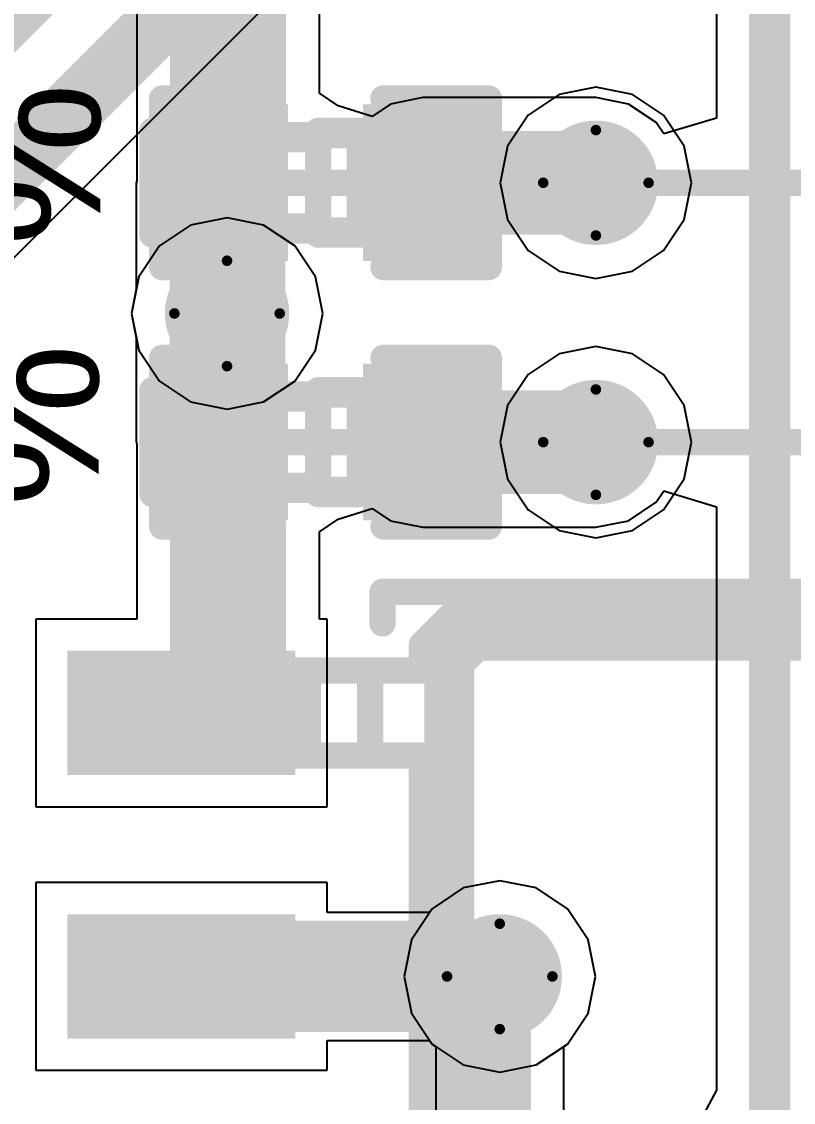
# Model space of a CAD drawing. Header units: millimetres. Extents: x -16 to 330, y -45 to 150.
# Drawn here: x 77.88 to 81.6, y 28.58 to 33.79 of the extents above; entities that cross this region are included whole.
import ezdxf

# ---------------------------------------------------------------- set-up
doc = ezdxf.new("R2010")
doc.units = ezdxf.units.MM
for name, color, linetype in [('BottomLayer', 5, 'Continuous'), ('BottomSolder', 6, 'Continuous'), ('DrillDrawing', 1, 'Continuous'), ('Mechanical13', 56, 'Continuous'), ('MidLayer1', 16, 'Continuous'), ('MidLayer2', 76, 'Continuous'), ('TopLayer', 1, 'Continuous'), ('TopOverlay', 2, 'Continuous'), ('TopPaste', 8, 'Continuous'), ('TopSolder', 216, 'Continuous'), ('ViaHoleLayer', 16, 'Continuous')]:
    doc.layers.add(name, color=color, linetype=linetype)
doc.styles.add('Arial', font='arial.ttf', dxfattribs={"height": 0.2})

# ---------------------------------------------------------------- blocks, each defined once
blk = doc.blocks.new('SOP_16_150____67')
at = {"layer": 'TopLayer'}
for points in [[(2.32500043, -2.8750006), (3.42500077, -2.8750006), (3.42500077, -3.474999399999999), (2.32500043, -3.474999399999999)], [(2.32500043, -4.145000599999999), (3.42500077, -4.145000599999999), (3.42500077, -4.7449994), (2.32500043, -4.7449994)]]:
    blk.add_hatch(color=1, dxfattribs=at).paths.add_polyline_path(points)
at = {"layer": 'TopPaste'}
for points in [[(2.32500043, -2.8750006), (3.42500077, -2.8750006), (3.42500077, -3.474999399999999), (2.32500043, -3.474999399999999)], [(2.32500043, -4.145000599999999), (3.42500077, -4.145000599999999), (3.42500077, -4.7449994), (2.32500043, -4.7449994)]]:
    blk.add_hatch(color=8, dxfattribs=at).paths.add_polyline_path(points)
at = {"layer": 'TopSolder'}
for points in [[(2.32500043, -2.8750006), (3.42500077, -2.8750006), (3.42500077, -3.474999399999999), (2.32500043, -3.474999399999999)], [(2.32500043, -4.145000599999999), (3.42500077, -4.145000599999999), (3.42500077, -4.7449994), (2.32500043, -4.7449994)]]:
    blk.add_hatch(color=216, dxfattribs=at).paths.add_polyline_path(points)
at = {"layer": 'TopOverlay', "const_width": 0.127}
for points in [[(1.905, -4.8768), (1.905, -5.0292)], [(1.905, -5.0292), (-1.905, -5.0292)]]:
    blk.add_lwpolyline(points, dxfattribs=at)
at = {"layer": 'TopOverlay', "const_width": 0.0635}
for points in [[(1.87325, -4.8768, 1), (1.93675, -4.8768, 1)], [(1.87325, -5.0292, 1), (1.93675, -5.0292, 1)], [(1.87325, -5.0292, 1), (1.93675, -5.0292, 1)]]:
    blk.add_lwpolyline(points, format="xyb", close=True, dxfattribs=at)
blk = doc.blocks.new('C___0402_165')
at = {"layer": 'TopLayer'}
for points in [[(-0.6985, -0.3175), (-0.6985, 0.3175), (-0.2412999999999999, 0.3175), (-0.2413, -0.3175)], [(0.2412999999999999, -0.3175), (0.2413, 0.3175), (0.6985, 0.3175), (0.6985, -0.3175)]]:
    blk.add_hatch(color=1, dxfattribs=at).paths.add_polyline_path(points)
at = {"layer": 'TopPaste'}
for points in [[(-0.6985, -0.3175), (-0.6985, 0.3175), (-0.2412999999999999, 0.3175), (-0.2413, -0.3175)], [(0.2412999999999999, -0.3175), (0.2413, 0.3175), (0.6985, 0.3175), (0.6985, -0.3175)]]:
    blk.add_hatch(color=8, dxfattribs=at).paths.add_polyline_path(points)
at = {"layer": 'TopSolder'}
for points in [[(-0.7584998799999999, -0.37749988), (-0.7584998799999999, 0.37749988), (-0.18130012, 0.37749988), (-0.18130012, -0.37749988)], [(0.18130012, -0.37749988), (0.18130012, 0.37749988), (0.7584998799999999, 0.37749988), (0.7584998799999999, -0.37749988)]]:
    blk.add_hatch(color=216, dxfattribs=at).paths.add_polyline_path(points)
at = {"layer": 'TopOverlay', "const_width": 0.127}
for points in [[(-0.7874, -0.4064), (-0.7874, 0.4064)], [(-0.7874, 0.4064), (-0.2794, 0.4064)], [(0.2794, 0.4064), (0.7874, 0.4064)], [(0.7874, -0.4064), (0.7874, 0.4064)], [(-0.7874, -0.4064), (-0.2794, -0.4064)], [(0.2794, -0.4064), (0.7874, -0.4064)]]:
    blk.add_lwpolyline(points, dxfattribs=at)
at = {"layer": 'TopOverlay', "const_width": 0.0635}
for points in [[(-0.8191499999999999, 0.4064, 1), (-0.7556499999999999, 0.4064, 1)], [(-0.8191499999999999, 0.4064, 1), (-0.7556499999999999, 0.4064, 1)], [(-0.31115, 0.4064, 1), (-0.24765, 0.4064, 1)], [(0.24765, 0.4064, 1), (0.31115, 0.4064, 1)], [(0.7556499999999999, 0.4064, 1), (0.8191499999999999, 0.4064, 1)], [(0.7556499999999999, 0.4064, 1), (0.8191499999999999, 0.4064, 1)], [(-0.8191499999999999, -0.4064, 1), (-0.7556499999999999, -0.4064, 1)], [(-0.8191499999999999, -0.4064, 1), (-0.7556499999999999, -0.4064, 1)], [(-0.31115, -0.4064, 1), (-0.24765, -0.4064, 1)], [(0.24765, -0.4064, 1), (0.31115, -0.4064, 1)], [(0.7556499999999999, -0.4064, 1), (0.8191499999999999, -0.4064, 1)], [(0.7556499999999999, -0.4064, 1), (0.8191499999999999, -0.4064, 1)]]:
    blk.add_lwpolyline(points, format="xyb", close=True, dxfattribs=at)
blk = doc.blocks.new('C___0402_168')
at = {"layer": 'TopLayer'}
for points in [[(-0.6985, -0.3175), (-0.6985, 0.3175), (-0.2412999999999999, 0.3175), (-0.2413, -0.3175)], [(0.2412999999999999, -0.3175), (0.2413, 0.3175), (0.6985, 0.3175), (0.6985, -0.3175)]]:
    blk.add_hatch(color=1, dxfattribs=at).paths.add_polyline_path(points)
at = {"layer": 'TopPaste'}
for points in [[(-0.6985, -0.3175), (-0.6985, 0.3175), (-0.2412999999999999, 0.3175), (-0.2413, -0.3175)], [(0.2412999999999999, -0.3175), (0.2413, 0.3175), (0.6985, 0.3175), (0.6985, -0.3175)]]:
    blk.add_hatch(color=8, dxfattribs=at).paths.add_polyline_path(points)
at = {"layer": 'TopSolder'}
for points in [[(-0.7584998799999999, -0.37749988), (-0.7584998799999999, 0.37749988), (-0.18130012, 0.37749988), (-0.18130012, -0.37749988)], [(0.18130012, -0.37749988), (0.18130012, 0.37749988), (0.7584998799999999, 0.37749988), (0.7584998799999999, -0.37749988)]]:
    blk.add_hatch(color=216, dxfattribs=at).paths.add_polyline_path(points)
at = {"layer": 'TopOverlay', "const_width": 0.127}
for points in [[(-0.7874, 0.4064), (-0.2794, 0.4064)], [(-0.7874, -0.4064), (-0.7874, 0.4064)], [(0.2794, 0.4064), (0.7874, 0.4064)], [(0.7874, -0.4064), (0.7874, 0.4064)], [(-0.7874, -0.4064), (-0.2794, -0.4064)], [(0.2794, -0.4064), (0.7874, -0.4064)]]:
    blk.add_lwpolyline(points, dxfattribs=at)
at = {"layer": 'TopOverlay', "const_width": 0.0635}
for points in [[(-0.8191499999999999, 0.4064, 1), (-0.7556499999999999, 0.4064, 1)], [(-0.8191499999999999, 0.4064, 1), (-0.7556499999999999, 0.4064, 1)], [(-0.31115, 0.4064, 1), (-0.24765, 0.4064, 1)], [(0.24765, 0.4064, 1), (0.31115, 0.4064, 1)], [(0.7556499999999999, 0.4064, 1), (0.8191499999999999, 0.4064, 1)], [(0.7556499999999999, 0.4064, 1), (0.8191499999999999, 0.4064, 1)], [(-0.8191499999999999, -0.4064, 1), (-0.7556499999999999, -0.4064, 1)], [(-0.8191499999999999, -0.4064, 1), (-0.7556499999999999, -0.4064, 1)], [(-0.31115, -0.4064, 1), (-0.24765, -0.4064, 1)], [(0.24765, -0.4064, 1), (0.31115, -0.4064, 1)], [(0.7556499999999999, -0.4064, 1), (0.8191499999999999, -0.4064, 1)], [(0.7556499999999999, -0.4064, 1), (0.8191499999999999, -0.4064, 1)]]:
    blk.add_lwpolyline(points, format="xyb", close=True, dxfattribs=at)

msp = doc.modelspace()

# ---------------------------------------------------------------- hatches: boundary and pattern name
at = {"layer": 'BottomLayer'}
h = msp.add_hatch(color=5, dxfattribs=at)
edge = h.paths.add_edge_path()
edge.add_arc((80.6449873, 33.0088113), 0.2999994, 0, 360)
h = msp.add_hatch(color=5, dxfattribs=at)
edge = h.paths.add_edge_path()
edge.add_arc((78.86638278, 32.3790437), 0.2999994, 0, 360)
h = msp.add_hatch(color=5, dxfattribs=at)
edge = h.paths.add_edge_path()
edge.add_arc((80.6449873, 31.75881126), 0.2999994, 0, 360)
h = msp.add_hatch(color=5, dxfattribs=at)
edge = h.paths.add_edge_path()
edge.add_arc((80.18121378, 29.18381006), 0.2999994, 0, 360)
at = {"layer": 'BottomSolder'}
h = msp.add_hatch(color=6, dxfattribs=at)
edge = h.paths.add_edge_path()
edge.add_arc((80.6449873, 33.0088113), 0.1499997, 0, 360)
h = msp.add_hatch(color=6, dxfattribs=at)
edge = h.paths.add_edge_path()
edge.add_arc((78.86638278, 32.3790437), 0.1499997, 0, 360)
h = msp.add_hatch(color=6, dxfattribs=at)
edge = h.paths.add_edge_path()
edge.add_arc((80.6449873, 31.75881126), 0.1499997, 0, 360)
h = msp.add_hatch(color=6, dxfattribs=at)
edge = h.paths.add_edge_path()
edge.add_arc((80.18121378, 29.18381006), 0.1499997, 0, 360)
at = {"layer": 'MidLayer1'}
h = msp.add_hatch(color=16, dxfattribs=at)
edge = h.paths.add_edge_path()
edge.add_arc((80.6449873, 33.0088113), 0.2999994, 0, 360)
h = msp.add_hatch(color=16, dxfattribs=at)
edge = h.paths.add_edge_path()
edge.add_arc((78.86638278, 32.3790437), 0.2999994, 0, 360)
h = msp.add_hatch(color=16, dxfattribs=at)
edge = h.paths.add_edge_path()
edge.add_arc((80.6449873, 31.75881126), 0.2999994, 0, 360)
h = msp.add_hatch(color=16, dxfattribs=at)
edge = h.paths.add_edge_path()
edge.add_arc((80.18121378, 29.18381006), 0.2999994, 0, 360)
at = {"layer": 'MidLayer2'}
h = msp.add_hatch(color=76, dxfattribs=at)
edge = h.paths.add_edge_path()
edge.add_arc((80.6449873, 33.0088113), 0.2999994, 0, 360)
h = msp.add_hatch(color=76, dxfattribs=at)
edge = h.paths.add_edge_path()
edge.add_arc((78.86638278, 32.3790437), 0.2999994, 0, 360)
h = msp.add_hatch(color=76, dxfattribs=at)
edge = h.paths.add_edge_path()
edge.add_arc((80.6449873, 31.75881126), 0.2999994, 0, 360)
h = msp.add_hatch(color=76, dxfattribs=at)
edge = h.paths.add_edge_path()
edge.add_arc((80.18121378, 29.18381006), 0.2999994, 0, 360)
at = {"layer": 'TopLayer'}
h = msp.add_hatch(color=1, dxfattribs=at)
edge = h.paths.add_edge_path()
edge.add_arc((80.6449873, 33.0088113), 0.2999994, 0, 360)
h = msp.add_hatch(color=1, dxfattribs=at)
edge = h.paths.add_edge_path()
edge.add_arc((78.86638278, 32.3790437), 0.2999994, 0, 360)
h = msp.add_hatch(color=1, dxfattribs=at)
edge = h.paths.add_edge_path()
edge.add_arc((80.6449873, 31.75881126), 0.2999994, 0, 360)
h = msp.add_hatch(color=1, dxfattribs=at)
edge = h.paths.add_edge_path()
edge.add_arc((80.18121378, 29.18381006), 0.2999994, 0, 360)
at = {"layer": 'TopSolder'}
h = msp.add_hatch(color=216, dxfattribs=at)
edge = h.paths.add_edge_path()
edge.add_arc((80.6449873, 33.0088113), 0.1499997, 0, 360)
h = msp.add_hatch(color=216, dxfattribs=at)
edge = h.paths.add_edge_path()
edge.add_arc((78.86638278, 32.3790437), 0.1499997, 0, 360)
h = msp.add_hatch(color=216, dxfattribs=at)
edge = h.paths.add_edge_path()
edge.add_arc((80.6449873, 31.75881126), 0.1499997, 0, 360)
h = msp.add_hatch(color=216, dxfattribs=at)
edge = h.paths.add_edge_path()
edge.add_arc((80.18121378, 29.18381006), 0.1499997, 0, 360)
at = {"layer": 'ViaHoleLayer'}
h = msp.add_hatch(color=16, dxfattribs=at)
edge = h.paths.add_edge_path()
edge.add_arc((80.6449873, 33.0088113), 0.1499997, 0, 360)
h = msp.add_hatch(color=16, dxfattribs=at)
edge = h.paths.add_edge_path()
edge.add_arc((78.86638278, 32.3790437), 0.1499997, 0, 360)
h = msp.add_hatch(color=16, dxfattribs=at)
edge = h.paths.add_edge_path()
edge.add_arc((80.6449873, 31.75881126), 0.1499997, 0, 360)
h = msp.add_hatch(color=16, dxfattribs=at)
edge = h.paths.add_edge_path()
edge.add_arc((80.18121378, 29.18381006), 0.1499997, 0, 360)

# ---------------------------------------------------------------- linework, layer by layer
at = {"layer": 'BottomLayer'}
for p, q in [((77.18770948, 31.99689562), (80.6012993, 35.41048797999999)), ((78.86638278, 32.84030515999999), (78.68986548, 32.80519474)), ((79.04290008, 32.80519474), (78.86638278, 32.84030515999999)), ((78.68986548, 32.80519474), (78.54022137999999, 32.7052051)), ((79.19254418, 32.7052051), (79.04290008, 32.80519474)), ((78.54022137999999, 32.7052051), (78.44023174, 32.555561)), ((79.29253381999999, 32.555561), (79.19254418, 32.7052051)), ((78.44023174, 32.555561), (78.40512131999999, 32.3790437)), ((79.32764424, 32.3790437), (79.29253381999999, 32.555561)), ((78.40512131999999, 32.3790437), (78.44023174, 32.2025264)), ((79.29253381999999, 32.2025264), (79.32764424, 32.3790437)), ((78.44023174, 32.2025264), (78.54022137999999, 32.05288229999999)), ((79.19254418, 32.05288229999999), (79.29253381999999, 32.2025264)), ((78.54022137999999, 32.05288229999999), (78.68986548, 31.95289266)), ((79.04290008, 31.95289266), (79.19254418, 32.05288229999999)), ((78.68986548, 31.95289266), (78.86638278, 31.91778224)), ((78.86638278, 31.91778224), (79.04290008, 31.95289266)), ((80.18121378, 29.64507152), (80.00469647999999, 29.6099611)), ((80.35773108, 29.6099611), (80.18121378, 29.64507152)), ((80.00469647999999, 29.6099611), (79.85505237999999, 29.50997146)), ((80.50737518, 29.50997146), (80.35773108, 29.6099611)), ((79.85505237999999, 29.50997146), (79.75506274, 29.36032736)), ((80.60736482, 29.36032736), (80.50737518, 29.50997146)), ((79.75506274, 29.36032736), (79.71995232, 29.18381006)), ((80.64247524, 29.18381006), (80.60736482, 29.36032736)), ((79.71995232, 29.18381006), (79.75506274, 29.00729276)), ((80.60736482, 29.00729276), (80.64247524, 29.18381006)), ((79.75506274, 29.00729276), (79.85505237999999, 28.85764866)), ((80.50737518, 28.85764866), (80.60736482, 29.00729276)), ((79.85505237999999, 28.85764866), (79.8728908, 28.84572844)), ((80.48953676, 28.84572844), (80.50737518, 28.85764866)), ((79.8728908, 28.84572844), (79.8728908, 27.83217446)), ((80.48953676, 28.29789362), (80.48953676, 28.84572844))]:
    msp.add_line(p, q, dxfattribs=at)
for points, const_width in [([(76.3015873, 32.23747933999999), (81.1549177, 37.09080974)], 0.1999996), ([(76.8793865, 32.12460936), (80.4735881, 35.71881096)], 0.2999994), ([(80.18121378, 27.83216175999999), (80.18121378, 29.18381006)], 0.2999994)]:
    msp.add_lwpolyline(points, dxfattribs=dict(at, const_width=const_width))
at = {"layer": 'BottomLayer', "const_width": 0.1499997}
msp.add_lwpolyline([(80.1062152, 29.18381006, 1), (80.25621235999999, 29.18381006, 1)], format="xyb", close=True, dxfattribs=at)
at = {"layer": 'DrillDrawing', "const_width": 0.0508}
for points in [[(80.39098729999999, 33.0088113), (80.6449873, 33.2628113)], [(80.6449873, 33.2628113), (80.8989873, 33.0088113)], [(80.39098729999999, 33.0088113), (80.6449873, 32.7548113)], [(80.6449873, 32.7548113), (80.8989873, 33.0088113)], [(78.61238277999999, 32.3790437), (78.86638278, 32.6330437)], [(78.86638278, 32.6330437), (79.12038278, 32.3790437)], [(78.61238277999999, 32.3790437), (78.86638278, 32.1250437)], [(78.86638278, 32.1250437), (79.12038278, 32.3790437)], [(80.39098729999999, 31.75881126), (80.6449873, 32.01281126)], [(80.6449873, 32.01281126), (80.8989873, 31.75881126)], [(80.39098729999999, 31.75881126), (80.6449873, 31.50481126)], [(80.6449873, 31.50481126), (80.8989873, 31.75881126)], [(79.92721378, 29.18381006), (80.18121378, 29.43781006)], [(80.18121378, 29.43781006), (80.43521378, 29.18381006)], [(79.92721378, 29.18381006), (80.18121378, 28.92981006)], [(80.18121378, 28.92981006), (80.43521378, 29.18381006)]]:
    msp.add_lwpolyline(points, dxfattribs=at)
at = {"layer": 'DrillDrawing', "const_width": 0.0254}
for points in [[(80.6322873, 33.2628113, 1), (80.65768729999999, 33.2628113, 1)], [(80.6322873, 33.2628113, 1), (80.65768729999999, 33.2628113, 1)], [(80.3782873, 33.0088113, 1), (80.4036873, 33.0088113, 1)], [(80.3782873, 33.0088113, 1), (80.4036873, 33.0088113, 1)], [(80.88628729999999, 33.0088113, 1), (80.9116873, 33.0088113, 1)], [(80.88628729999999, 33.0088113, 1), (80.9116873, 33.0088113, 1)], [(80.6322873, 32.7548113, 1), (80.65768729999999, 32.7548113, 1)], [(80.6322873, 32.7548113, 1), (80.65768729999999, 32.7548113, 1)], [(78.85368278, 32.6330437, 1), (78.87908277999999, 32.6330437, 1)], [(78.85368278, 32.6330437, 1), (78.87908277999999, 32.6330437, 1)], [(78.59968278, 32.3790437, 1), (78.62508278, 32.3790437, 1)], [(78.59968278, 32.3790437, 1), (78.62508278, 32.3790437, 1)], [(79.10768277999999, 32.3790437, 1), (79.13308278, 32.3790437, 1)], [(79.10768277999999, 32.3790437, 1), (79.13308278, 32.3790437, 1)], [(78.85368278, 32.1250437, 1), (78.87908277999999, 32.1250437, 1)], [(78.85368278, 32.1250437, 1), (78.87908277999999, 32.1250437, 1)], [(80.6322873, 32.01281126, 1), (80.65768729999999, 32.01281126, 1)], [(80.6322873, 32.01281126, 1), (80.65768729999999, 32.01281126, 1)], [(80.3782873, 31.75881126, 1), (80.4036873, 31.75881126, 1)], [(80.3782873, 31.75881126, 1), (80.4036873, 31.75881126, 1)], [(80.88628729999999, 31.75881126, 1), (80.9116873, 31.75881126, 1)], [(80.88628729999999, 31.75881126, 1), (80.9116873, 31.75881126, 1)], [(80.6322873, 31.50481126, 1), (80.65768729999999, 31.50481126, 1)], [(80.6322873, 31.50481126, 1), (80.65768729999999, 31.50481126, 1)], [(80.16851378, 29.43781006, 1), (80.19391378, 29.43781006, 1)], [(80.16851378, 29.43781006, 1), (80.19391378, 29.43781006, 1)], [(79.91451378, 29.18381006, 1), (79.93991377999998, 29.18381006, 1)], [(79.91451378, 29.18381006, 1), (79.93991377999998, 29.18381006, 1)], [(80.42251377999999, 29.18381006, 1), (80.44791378, 29.18381006, 1)], [(80.42251377999999, 29.18381006, 1), (80.44791378, 29.18381006, 1)], [(80.16851378, 28.92981006, 1), (80.19391378, 28.92981006, 1)], [(80.16851378, 28.92981006, 1), (80.19391378, 28.92981006, 1)]]:
    msp.add_lwpolyline(points, format="xyb", close=True, dxfattribs=at)
at = {"layer": 'Mechanical13', "const_width": 0.127}
for points in [[(79.00623772, 33.00880875999999), (79.00623772, 40.95354014)], [(79.00623772, 33.00880875999999), (79.00623772, 40.95354014)], [(79.00623772, 31.75880872), (79.00623772, 39.7035401)], [(79.00623772, 31.75880872), (79.00623772, 39.7035401)], [(78.50623617999999, 33.25880826), (78.70623832, 33.25880826)], [(78.50623617999999, 33.2388083), (78.50623617999999, 33.25880826)], [(78.50623617999999, 33.2388083), (79.50623671999999, 33.2388083)], [(78.50623617999999, 32.77880922), (78.50623617999999, 33.2388083)], [(78.70623832, 33.2388083), (78.70623832, 33.25880826)], [(78.70623832, 32.77880922), (78.70623832, 33.2388083)], [(79.30623711999999, 33.25880826), (79.50623671999999, 33.25880826)], [(79.30623711999999, 33.2388083), (79.30623711999999, 33.25880826)], [(79.30623711999999, 32.77880922), (79.30623711999999, 33.2388083)], [(79.50623671999999, 33.2388083), (79.50623671999999, 33.25880826)], [(79.50623671999999, 32.77880922), (79.50623671999999, 33.2388083)], [(78.70623832, 33.21880834), (79.30623711999999, 33.21880834)], [(79.00623772, 33.00880875999999), (82.97860213999999, 33.00880875999999)], [(79.00623772, 33.00880875999999), (82.97860213999999, 33.00880875999999)], [(78.50623617999999, 32.77880922), (79.50623671999999, 32.77880922)], [(78.50623617999999, 32.75880926), (78.50623617999999, 32.77880922)], [(78.50623617999999, 32.75880926), (78.70623832, 32.75880926)], [(78.70623832, 32.79880918), (79.30623711999999, 32.79880918)], [(78.70623832, 32.75880926), (78.70623832, 32.77880922)], [(79.30623711999999, 32.75880926), (79.30623711999999, 32.77880922)], [(79.30623711999999, 32.75880926), (79.50623671999999, 32.75880926)], [(79.50623671999999, 32.75880926), (79.50623671999999, 32.77880922)], [(78.50623617999999, 32.00880822), (78.70623832, 32.00880822)], [(78.50623617999999, 31.98880826), (78.50623617999999, 32.00880822)], [(78.50623617999999, 31.98880826), (79.50623671999999, 31.98880826)], [(78.50623617999999, 31.52880918), (78.50623617999999, 31.98880826)], [(78.70623832, 31.98880826), (78.70623832, 32.00880822)], [(78.70623832, 31.52880918), (78.70623832, 31.98880826)], [(79.30623711999999, 32.00880822), (79.50623671999999, 32.00880822)], [(79.30623711999999, 31.98880826), (79.30623711999999, 32.00880822)], [(79.30623711999999, 31.52880918), (79.30623711999999, 31.98880826)], [(79.50623671999999, 31.98880826), (79.50623671999999, 32.00880822)], [(79.50623671999999, 31.52880918), (79.50623671999999, 31.98880826)], [(78.70623832, 31.9688083), (79.30623711999999, 31.9688083)], [(79.00623772, 31.75880872), (82.97860213999999, 31.75880872)], [(79.00623772, 31.75880872), (82.97860213999999, 31.75880872)], [(78.50623617999999, 31.52880918), (79.50623671999999, 31.52880918)], [(78.50623617999999, 31.50880922), (78.50623617999999, 31.52880918)], [(78.50623617999999, 31.50880922), (78.70623832, 31.50880922)], [(78.70623832, 31.54880914), (79.30623711999999, 31.54880914)], [(78.70623832, 31.50880922), (78.70623832, 31.52880918)], [(79.30623711999999, 31.50880922), (79.30623711999999, 31.52880918)], [(79.30623711999999, 31.50880922), (79.50623671999999, 31.50880922)], [(79.50623671999999, 31.50880922), (79.50623671999999, 31.52880918)], [(79.80623612, 30.7838094), (79.98123704, 30.95881032)], [(79.98123704, 30.95881032), (83.53123756, 30.95881032)], [(79.98123704, 30.95881032), (80.07615176, 30.76898088)], [(79.88123723999999, 30.74630884), (80.0187376, 30.88380919999999)], [(80.0187376, 30.88380919999999), (83.493737, 30.88380919999999)], [(79.80623612, 30.7838094), (79.99606555999999, 30.68889468)], [(79.80623612, 30.65880838), (79.80623612, 30.7838094)], [(79.88123723999999, 21.3588092), (79.88123723999999, 30.74630884)], [(79.99606555999999, 30.68889468), (80.07615176, 30.76898088)], [(80.07615176, 30.76898088), (83.43632283999999, 30.76898088)], [(79.99606555999999, 21.3287229), (79.99606555999999, 30.68889468)], [(78.75623822, 30.65880838), (79.15623742, 30.65880838)], [(78.75623822, 30.2488092), (78.75623822, 30.65880838)], [(79.15623742, 30.65880838), (79.25623722, 30.65880838)], [(79.15623742, 30.2488092), (79.15623742, 30.65880838)], [(79.25623722, 30.65880838), (79.55623661999999, 30.65880838)], [(79.25623722, 30.2488092), (79.25623722, 30.65880838)], [(79.55623661999999, 30.65880838), (79.88123723999999, 30.65880838)], [(79.55623661999999, 30.2488092), (79.55623661999999, 30.65880838)], [(78.75623822, 30.2488092), (79.15623742, 30.2488092)], [(79.15623742, 30.2488092), (79.25623722, 30.2488092)], [(79.25623722, 30.2488092), (79.55623661999999, 30.2488092)], [(79.55623661999999, 30.2488092), (79.88123723999999, 30.2488092)], [(79.80623612, 29.38880838), (79.80623612, 30.2488092)], [(78.75623822, 29.38880838), (79.15623742, 29.38880838)], [(78.75623822, 28.9788092), (78.75623822, 29.38880838)], [(79.15623742, 29.38880838), (79.25623722, 29.38880838)], [(79.15623742, 28.9788092), (79.15623742, 29.38880838)], [(79.25623722, 29.38880838), (79.55623661999999, 29.38880838)], [(79.25623722, 28.9788092), (79.25623722, 29.38880838)], [(79.55623661999999, 29.38880838), (79.88123723999999, 29.38880838)], [(79.55623661999999, 28.9788092), (79.55623661999999, 29.38880838)], [(78.75623822, 28.9788092), (79.15623742, 28.9788092)], [(79.15623742, 28.9788092), (79.25623722, 28.9788092)], [(79.25623722, 28.9788092), (79.55623661999999, 28.9788092)], [(79.55623661999999, 28.9788092), (79.88123723999999, 28.9788092)], [(79.80623612, 28.11880838), (79.80623612, 28.9788092)]]:
    msp.add_lwpolyline(points, dxfattribs=at)
at = {"layer": 'Mechanical13'}
for points, const_width in [([(78.47448618, 33.25880826, 1), (78.53798617999999, 33.25880826, 1)], 0.0635), ([(78.47448618, 33.25880826, 1), (78.53798617999999, 33.25880826, 1)], 0.0635), ([(78.47448618, 33.2388083, 1), (78.53798617999999, 33.2388083, 1)], 0.0635), ([(78.47448618, 33.2388083, 1), (78.53798617999999, 33.2388083, 1)], 0.0635), ([(78.47448618, 33.2388083, 1), (78.53798617999999, 33.2388083, 1)], 0.0635), ([(78.67448832, 33.25880826, 1), (78.73798832, 33.25880826, 1)], 0.0635), ([(78.67448832, 33.25880826, 1), (78.73798832, 33.25880826, 1)], 0.0635), ([(78.67448832, 33.2388083, 1), (78.73798832, 33.2388083, 1)], 0.0635), ([(78.67448832, 33.2388083, 1), (78.73798832, 33.2388083, 1)], 0.0635), ([(79.27448712, 33.25880826, 1), (79.33798712, 33.25880826, 1)], 0.0635), ([(79.27448712, 33.25880826, 1), (79.33798712, 33.25880826, 1)], 0.0635), ([(79.27448712, 33.2388083, 1), (79.33798712, 33.2388083, 1)], 0.0635), ([(79.27448712, 33.2388083, 1), (79.33798712, 33.2388083, 1)], 0.0635), ([(79.47448671999999, 33.25880826, 1), (79.53798671999999, 33.25880826, 1)], 0.0635), ([(79.47448671999999, 33.25880826, 1), (79.53798671999999, 33.25880826, 1)], 0.0635), ([(79.47448671999999, 33.2388083, 1), (79.53798671999999, 33.2388083, 1)], 0.0635), ([(79.47448671999999, 33.2388083, 1), (79.53798671999999, 33.2388083, 1)], 0.0635), ([(79.47448671999999, 33.2388083, 1), (79.53798671999999, 33.2388083, 1)], 0.0635), ([(78.67448832, 33.21880834, 1), (78.73798832, 33.21880834, 1)], 0.0635), ([(79.27448712, 33.21880834, 1), (79.33798712, 33.21880834, 1)], 0.0635), ([(79.00941271999999, 33.00880875999999, 1), (79.00306271999999, 33.00880875999999, 1)], 0.127), ([(79.00941271999999, 33.00880875999999, 1), (79.00306271999999, 33.00880875999999, 1)], 0.127), ([(78.97131272, 33.00880875999999, 1), (79.03481272, 33.00880875999999, 1)], 0.0635), ([(78.97131272, 33.00880875999999, 1), (79.03481272, 33.00880875999999, 1)], 0.0635), ([(78.97448772, 33.00880875999999, 1), (79.03798771999999, 33.00880875999999, 1)], 0.0635), ([(78.97448772, 33.00880875999999, 1), (79.03798771999999, 33.00880875999999, 1)], 0.0635), ([(78.97448772, 33.00880875999999, 1), (79.03798771999999, 33.00880875999999, 1)], 0.0635), ([(78.97448772, 33.00880875999999, 1), (79.03798771999999, 33.00880875999999, 1)], 0.0635), ([(78.97766272, 33.00880875999999, 1), (79.04116271999999, 33.00880875999999, 1)], 0.0635), ([(78.97766272, 33.00880875999999, 1), (79.04116271999999, 33.00880875999999, 1)], 0.0635), ([(78.47448618, 32.77880922, 1), (78.53798617999999, 32.77880922, 1)], 0.0635), ([(78.47448618, 32.77880922, 1), (78.53798617999999, 32.77880922, 1)], 0.0635), ([(78.47448618, 32.77880922, 1), (78.53798617999999, 32.77880922, 1)], 0.0635), ([(78.47448618, 32.75880926, 1), (78.53798617999999, 32.75880926, 1)], 0.0635), ([(78.47448618, 32.75880926, 1), (78.53798617999999, 32.75880926, 1)], 0.0635), ([(78.67448832, 32.79880918, 1), (78.73798832, 32.79880918, 1)], 0.0635), ([(78.67448832, 32.77880922, 1), (78.73798832, 32.77880922, 1)], 0.0635), ([(78.67448832, 32.77880922, 1), (78.73798832, 32.77880922, 1)], 0.0635), ([(78.67448832, 32.75880926, 1), (78.73798832, 32.75880926, 1)], 0.0635), ([(78.67448832, 32.75880926, 1), (78.73798832, 32.75880926, 1)], 0.0635), ([(79.27448712, 32.79880918, 1), (79.33798712, 32.79880918, 1)], 0.0635), ([(79.27448712, 32.77880922, 1), (79.33798712, 32.77880922, 1)], 0.0635), ([(79.27448712, 32.77880922, 1), (79.33798712, 32.77880922, 1)], 0.0635), ([(79.27448712, 32.75880926, 1), (79.33798712, 32.75880926, 1)], 0.0635), ([(79.27448712, 32.75880926, 1), (79.33798712, 32.75880926, 1)], 0.0635), ([(79.47448671999999, 32.77880922, 1), (79.53798671999999, 32.77880922, 1)], 0.0635), ([(79.47448671999999, 32.77880922, 1), (79.53798671999999, 32.77880922, 1)], 0.0635), ([(79.47448671999999, 32.77880922, 1), (79.53798671999999, 32.77880922, 1)], 0.0635), ([(79.47448671999999, 32.75880926, 1), (79.53798671999999, 32.75880926, 1)], 0.0635), ([(79.47448671999999, 32.75880926, 1), (79.53798671999999, 32.75880926, 1)], 0.0635), ([(78.47448618, 32.00880822, 1), (78.53798617999999, 32.00880822, 1)], 0.0635), ([(78.47448618, 32.00880822, 1), (78.53798617999999, 32.00880822, 1)], 0.0635), ([(78.47448618, 31.98880826, 1), (78.53798617999999, 31.98880826, 1)], 0.0635), ([(78.47448618, 31.98880826, 1), (78.53798617999999, 31.98880826, 1)], 0.0635), ([(78.47448618, 31.98880826, 1), (78.53798617999999, 31.98880826, 1)], 0.0635), ([(78.67448832, 32.00880822, 1), (78.73798832, 32.00880822, 1)], 0.0635), ([(78.67448832, 32.00880822, 1), (78.73798832, 32.00880822, 1)], 0.0635), ([(78.67448832, 31.98880826, 1), (78.73798832, 31.98880826, 1)], 0.0635), ([(78.67448832, 31.98880826, 1), (78.73798832, 31.98880826, 1)], 0.0635), ([(79.27448712, 32.00880822, 1), (79.33798712, 32.00880822, 1)], 0.0635), ([(79.27448712, 32.00880822, 1), (79.33798712, 32.00880822, 1)], 0.0635), ([(79.27448712, 31.98880826, 1), (79.33798712, 31.98880826, 1)], 0.0635), ([(79.27448712, 31.98880826, 1), (79.33798712, 31.98880826, 1)], 0.0635), ([(79.47448671999999, 32.00880822, 1), (79.53798671999999, 32.00880822, 1)], 0.0635), ([(79.47448671999999, 32.00880822, 1), (79.53798671999999, 32.00880822, 1)], 0.0635), ([(79.47448671999999, 31.98880826, 1), (79.53798671999999, 31.98880826, 1)], 0.0635), ([(79.47448671999999, 31.98880826, 1), (79.53798671999999, 31.98880826, 1)], 0.0635), ([(79.47448671999999, 31.98880826, 1), (79.53798671999999, 31.98880826, 1)], 0.0635), ([(78.67448832, 31.9688083, 1), (78.73798832, 31.9688083, 1)], 0.0635), ([(79.27448712, 31.9688083, 1), (79.33798712, 31.9688083, 1)], 0.0635), ([(79.00941271999999, 31.75880872, 1), (79.00306271999999, 31.75880872, 1)], 0.127), ([(79.00941271999999, 31.75880872, 1), (79.00306271999999, 31.75880872, 1)], 0.127), ([(78.97131272, 31.75880872, 1), (79.03481272, 31.75880872, 1)], 0.0635), ([(78.97131272, 31.75880872, 1), (79.03481272, 31.75880872, 1)], 0.0635), ([(78.97448772, 31.75880872, 1), (79.03798771999999, 31.75880872, 1)], 0.0635), ([(78.97448772, 31.75880872, 1), (79.03798771999999, 31.75880872, 1)], 0.0635), ([(78.97448772, 31.75880872, 1), (79.03798771999999, 31.75880872, 1)], 0.0635), ([(78.97448772, 31.75880872, 1), (79.03798771999999, 31.75880872, 1)], 0.0635), ([(78.97766272, 31.75880872, 1), (79.04116271999999, 31.75880872, 1)], 0.0635), ([(78.97766272, 31.75880872, 1), (79.04116271999999, 31.75880872, 1)], 0.0635), ([(78.47448618, 31.52880918, 1), (78.53798617999999, 31.52880918, 1)], 0.0635), ([(78.47448618, 31.52880918, 1), (78.53798617999999, 31.52880918, 1)], 0.0635), ([(78.47448618, 31.52880918, 1), (78.53798617999999, 31.52880918, 1)], 0.0635), ([(78.47448618, 31.50880922, 1), (78.53798617999999, 31.50880922, 1)], 0.0635), ([(78.47448618, 31.50880922, 1), (78.53798617999999, 31.50880922, 1)], 0.0635), ([(78.67448832, 31.54880914, 1), (78.73798832, 31.54880914, 1)], 0.0635), ([(78.67448832, 31.52880918, 1), (78.73798832, 31.52880918, 1)], 0.0635), ([(78.67448832, 31.52880918, 1), (78.73798832, 31.52880918, 1)], 0.0635), ([(78.67448832, 31.50880922, 1), (78.73798832, 31.50880922, 1)], 0.0635), ([(78.67448832, 31.50880922, 1), (78.73798832, 31.50880922, 1)], 0.0635), ([(79.27448712, 31.54880914, 1), (79.33798712, 31.54880914, 1)], 0.0635), ([(79.27448712, 31.52880918, 1), (79.33798712, 31.52880918, 1)], 0.0635), ([(79.27448712, 31.52880918, 1), (79.33798712, 31.52880918, 1)], 0.0635), ([(79.27448712, 31.50880922, 1), (79.33798712, 31.50880922, 1)], 0.0635), ([(79.27448712, 31.50880922, 1), (79.33798712, 31.50880922, 1)], 0.0635), ([(79.47448671999999, 31.52880918, 1), (79.53798671999999, 31.52880918, 1)], 0.0635), ([(79.47448671999999, 31.52880918, 1), (79.53798671999999, 31.52880918, 1)], 0.0635), ([(79.47448671999999, 31.52880918, 1), (79.53798671999999, 31.52880918, 1)], 0.0635), ([(79.47448671999999, 31.50880922, 1), (79.53798671999999, 31.50880922, 1)], 0.0635), ([(79.47448671999999, 31.50880922, 1), (79.53798671999999, 31.50880922, 1)], 0.0635), ([(79.94948704, 30.95881032, 1), (80.01298704, 30.95881032, 1)], 0.0635), ([(79.94948704, 30.95881032, 1), (80.01298704, 30.95881032, 1)], 0.0635), ([(79.94948704, 30.95881032, 1), (80.01298704, 30.95881032, 1)], 0.0635), ([(79.98698759999999, 30.88380919999999, 1), (80.0504876, 30.88380919999999, 1)], 0.0635), ([(79.98698759999999, 30.88380919999999, 1), (80.0504876, 30.88380919999999, 1)], 0.0635), ([(79.77448611999999, 30.7838094, 1), (79.83798612, 30.7838094, 1)], 0.0635), ([(79.77448611999999, 30.7838094, 1), (79.83798612, 30.7838094, 1)], 0.0635), ([(79.77448611999999, 30.7838094, 1), (79.83798612, 30.7838094, 1)], 0.0635), ([(79.84948724, 30.74630884, 1), (79.91298723999999, 30.74630884, 1)], 0.0635), ([(79.84948724, 30.74630884, 1), (79.91298723999999, 30.74630884, 1)], 0.0635), ([(80.04440175999999, 30.76898088, 1), (80.10790176, 30.76898088, 1)], 0.0635), ([(80.04440175999999, 30.76898088, 1), (80.10790176, 30.76898088, 1)], 0.0635), ([(80.04440175999999, 30.76898088, 1), (80.10790176, 30.76898088, 1)], 0.0635), ([(79.96431556, 30.68889468, 1), (80.02781556, 30.68889468, 1)], 0.0635), ([(79.96431556, 30.68889468, 1), (80.02781556, 30.68889468, 1)], 0.0635), ([(79.96431556, 30.68889468, 1), (80.02781556, 30.68889468, 1)], 0.0635), ([(78.72448822, 30.65880838, 1), (78.78798821999999, 30.65880838, 1)], 0.0635), ([(78.72448822, 30.65880838, 1), (78.78798821999999, 30.65880838, 1)], 0.0635), ([(79.12448742, 30.65880838, 1), (79.18798742, 30.65880838, 1)], 0.0635), ([(79.12448742, 30.65880838, 1), (79.18798742, 30.65880838, 1)], 0.0635), ([(79.12448742, 30.65880838, 1), (79.18798742, 30.65880838, 1)], 0.0635), ([(79.22448721999999, 30.65880838, 1), (79.28798721999999, 30.65880838, 1)], 0.0635), ([(79.22448721999999, 30.65880838, 1), (79.28798721999999, 30.65880838, 1)], 0.0635), ([(79.22448721999999, 30.65880838, 1), (79.28798721999999, 30.65880838, 1)], 0.0635), ([(79.52448662, 30.65880838, 1), (79.58798662, 30.65880838, 1)], 0.0635), ([(79.52448662, 30.65880838, 1), (79.58798662, 30.65880838, 1)], 0.0635), ([(79.52448662, 30.65880838, 1), (79.58798662, 30.65880838, 1)], 0.0635), ([(79.77448611999999, 30.65880838, 1), (79.83798612, 30.65880838, 1)], 0.0635), ([(79.84948724, 30.65880838, 1), (79.91298723999999, 30.65880838, 1)], 0.0635), ([(78.72448822, 30.2488092, 1), (78.78798821999999, 30.2488092, 1)], 0.0635), ([(78.72448822, 30.2488092, 1), (78.78798821999999, 30.2488092, 1)], 0.0635), ([(79.12448742, 30.2488092, 1), (79.18798742, 30.2488092, 1)], 0.0635), ([(79.12448742, 30.2488092, 1), (79.18798742, 30.2488092, 1)], 0.0635), ([(79.12448742, 30.2488092, 1), (79.18798742, 30.2488092, 1)], 0.0635), ([(79.22448721999999, 30.2488092, 1), (79.28798721999999, 30.2488092, 1)], 0.0635), ([(79.22448721999999, 30.2488092, 1), (79.28798721999999, 30.2488092, 1)], 0.0635), ([(79.22448721999999, 30.2488092, 1), (79.28798721999999, 30.2488092, 1)], 0.0635), ([(79.52448662, 30.2488092, 1), (79.58798662, 30.2488092, 1)], 0.0635), ([(79.52448662, 30.2488092, 1), (79.58798662, 30.2488092, 1)], 0.0635), ([(79.52448662, 30.2488092, 1), (79.58798662, 30.2488092, 1)], 0.0635), ([(79.77448611999999, 30.2488092, 1), (79.83798612, 30.2488092, 1)], 0.0635), ([(79.84948724, 30.2488092, 1), (79.91298723999999, 30.2488092, 1)], 0.0635), ([(78.72448822, 29.38880838, 1), (78.78798821999999, 29.38880838, 1)], 0.0635), ([(78.72448822, 29.38880838, 1), (78.78798821999999, 29.38880838, 1)], 0.0635), ([(79.12448742, 29.38880838, 1), (79.18798742, 29.38880838, 1)], 0.0635), ([(79.12448742, 29.38880838, 1), (79.18798742, 29.38880838, 1)], 0.0635), ([(79.12448742, 29.38880838, 1), (79.18798742, 29.38880838, 1)], 0.0635), ([(79.22448721999999, 29.38880838, 1), (79.28798721999999, 29.38880838, 1)], 0.0635), ([(79.22448721999999, 29.38880838, 1), (79.28798721999999, 29.38880838, 1)], 0.0635), ([(79.22448721999999, 29.38880838, 1), (79.28798721999999, 29.38880838, 1)], 0.0635), ([(79.52448662, 29.38880838, 1), (79.58798662, 29.38880838, 1)], 0.0635), ([(79.52448662, 29.38880838, 1), (79.58798662, 29.38880838, 1)], 0.0635), ([(79.52448662, 29.38880838, 1), (79.58798662, 29.38880838, 1)], 0.0635), ([(79.77448611999999, 29.38880838, 1), (79.83798612, 29.38880838, 1)], 0.0635), ([(79.84948724, 29.38880838, 1), (79.91298723999999, 29.38880838, 1)], 0.0635), ([(78.72448822, 28.9788092, 1), (78.78798821999999, 28.9788092, 1)], 0.0635), ([(78.72448822, 28.9788092, 1), (78.78798821999999, 28.9788092, 1)], 0.0635), ([(79.12448742, 28.9788092, 1), (79.18798742, 28.9788092, 1)], 0.0635), ([(79.12448742, 28.9788092, 1), (79.18798742, 28.9788092, 1)], 0.0635), ([(79.12448742, 28.9788092, 1), (79.18798742, 28.9788092, 1)], 0.0635), ([(79.22448721999999, 28.9788092, 1), (79.28798721999999, 28.9788092, 1)], 0.0635), ([(79.22448721999999, 28.9788092, 1), (79.28798721999999, 28.9788092, 1)], 0.0635), ([(79.22448721999999, 28.9788092, 1), (79.28798721999999, 28.9788092, 1)], 0.0635), ([(79.52448662, 28.9788092, 1), (79.58798662, 28.9788092, 1)], 0.0635), ([(79.52448662, 28.9788092, 1), (79.58798662, 28.9788092, 1)], 0.0635), ([(79.52448662, 28.9788092, 1), (79.58798662, 28.9788092, 1)], 0.0635), ([(79.77448611999999, 28.9788092, 1), (79.83798612, 28.9788092, 1)], 0.0635), ([(79.84948724, 28.9788092, 1), (79.91298723999999, 28.9788092, 1)], 0.0635)]:
    msp.add_lwpolyline(points, format="xyb", close=True, dxfattribs=dict(at, const_width=const_width))
at = {"layer": 'MidLayer1'}
for p, q in [((80.6449873, 33.47007276), (80.46847, 33.43496234)), ((80.8215046, 33.43496234), (80.6449873, 33.47007276)), ((80.46847, 33.43496234), (80.3188259, 33.3349727)), ((80.9711487, 33.3349727), (80.8215046, 33.43496234)), ((80.3188259, 33.3349727), (80.21883625999999, 33.1853286)), ((81.07113833999999, 33.1853286), (80.9711487, 33.3349727)), ((80.21883625999999, 33.1853286), (80.18372584, 33.0088113)), ((81.10624875999999, 33.0088113), (81.07113833999999, 33.1853286)), ((80.18372584, 33.0088113), (80.21883625999999, 32.832294)), ((81.07113833999999, 32.832294), (81.10624875999999, 33.0088113)), ((80.21883625999999, 32.832294), (80.3188259, 32.6826499)), ((80.9711487, 32.6826499), (81.07113833999999, 32.832294)), ((80.3188259, 32.6826499), (80.46847, 32.58266026)), ((80.8215046, 32.58266026), (80.9711487, 32.6826499)), ((80.46847, 32.58266026), (80.6449873, 32.54754984)), ((80.6449873, 32.54754984), (80.8215046, 32.58266026)), ((80.6449873, 32.22007272), (80.46847, 32.1849623)), ((80.8215046, 32.1849623), (80.6449873, 32.22007272)), ((80.46847, 32.1849623), (80.3188259, 32.08497266)), ((80.9711487, 32.08497266), (80.8215046, 32.1849623)), ((80.3188259, 32.08497266), (80.21883625999999, 31.93532856)), ((81.07113833999999, 31.93532856), (80.9711487, 32.08497266)), ((80.21883625999999, 31.93532856), (80.18372584, 31.75881126)), ((81.10624875999999, 31.75881126), (81.07113833999999, 31.93532856)), ((80.18372584, 31.75881126), (80.21883625999999, 31.58229396)), ((81.07113833999999, 31.58229396), (81.10624875999999, 31.75881126)), ((80.21883625999999, 31.58229396), (80.3188259, 31.43264986)), ((80.9711487, 31.43264986), (81.07113833999999, 31.58229396)), ((80.3188259, 31.43264986), (80.46847, 31.33266022)), ((80.8215046, 31.33266022), (80.9711487, 31.43264986)), ((80.46847, 31.33266022), (80.6449873, 31.2975498)), ((80.6449873, 31.2975498), (80.8215046, 31.33266022)), ((80.18121378, 29.64507152), (80.00469647999999, 29.6099611)), ((80.35773108, 29.6099611), (80.18121378, 29.64507152)), ((80.00469647999999, 29.6099611), (79.85505237999999, 29.50997146)), ((80.50737518, 29.50997146), (80.35773108, 29.6099611)), ((79.85505237999999, 29.50997146), (79.75506274, 29.36032736)), ((80.60736482, 29.36032736), (80.50737518, 29.50997146)), ((79.75506274, 29.36032736), (79.71995232, 29.18381006)), ((80.64247524, 29.18381006), (80.60736482, 29.36032736)), ((79.71995232, 29.18381006), (79.75506274, 29.00729276)), ((80.60736482, 29.00729276), (80.64247524, 29.18381006)), ((79.75506274, 29.00729276), (79.85505237999999, 28.85764866)), ((80.50737518, 28.85764866), (80.60736482, 29.00729276)), ((79.85505237999999, 28.85764866), (80.00469647999999, 28.75765901999999)), ((80.35773108, 28.75765901999999), (80.50737518, 28.85764866)), ((80.00469647999999, 28.75765901999999), (80.18121378, 28.7225486)), ((80.18121378, 28.7225486), (80.35773108, 28.75765901999999))]:
    msp.add_line(p, q, dxfattribs=at)
at = {"layer": 'MidLayer2'}
for p, q in [((78.86638278, 32.84030515999999), (78.68986548, 32.80519474)), ((79.04290008, 32.80519474), (78.86638278, 32.84030515999999)), ((78.68986548, 32.80519474), (78.54022137999999, 32.7052051)), ((79.19254418, 32.7052051), (79.04290008, 32.80519474)), ((78.54022137999999, 32.7052051), (78.44023174, 32.555561)), ((79.29253381999999, 32.555561), (79.19254418, 32.7052051)), ((78.44023174, 32.555561), (78.40512131999999, 32.3790437)), ((79.32764424, 32.3790437), (79.29253381999999, 32.555561)), ((78.40512131999999, 32.3790437), (78.44023174, 32.2025264)), ((79.29253381999999, 32.2025264), (79.32764424, 32.3790437)), ((78.44023174, 32.2025264), (78.54022137999999, 32.05288229999999)), ((79.19254418, 32.05288229999999), (79.29253381999999, 32.2025264)), ((78.54022137999999, 32.05288229999999), (78.68986548, 31.95289266)), ((79.04290008, 31.95289266), (79.19254418, 32.05288229999999)), ((78.68986548, 31.95289266), (78.86638278, 31.91778224)), ((78.86638278, 31.91778224), (79.04290008, 31.95289266)), ((80.18121378, 29.64507152), (80.00469647999999, 29.6099611)), ((80.35773108, 29.6099611), (80.18121378, 29.64507152)), ((80.00469647999999, 29.6099611), (79.85505237999999, 29.50997146)), ((80.50737518, 29.50997146), (80.35773108, 29.6099611)), ((79.85505237999999, 29.50997146), (79.75506274, 29.36032736)), ((80.60736482, 29.36032736), (80.50737518, 29.50997146)), ((79.75506274, 29.36032736), (79.71995232, 29.18381006)), ((80.64247524, 29.18381006), (80.60736482, 29.36032736)), ((79.71995232, 29.18381006), (79.75506274, 29.00729276)), ((80.60736482, 29.00729276), (80.64247524, 29.18381006)), ((79.75506274, 29.00729276), (79.85505237999999, 28.85764866)), ((80.50737518, 28.85764866), (80.60736482, 29.00729276)), ((79.85505237999999, 28.85764866), (80.00469647999999, 28.75765901999999)), ((80.35773108, 28.75765901999999), (80.50737518, 28.85764866)), ((80.00469647999999, 28.75765901999999), (80.18121378, 28.7225486)), ((80.18121378, 28.7225486), (80.35773108, 28.75765901999999))]:
    msp.add_line(p, q, dxfattribs=at)
at = {"layer": 'TopLayer'}
for p, q in [((81.22584212, 36.17818266), (81.22584212, 33.32098999999999)), ((78.43097852, 33.99641156), (78.43097852, 33.0185903)), ((79.31149491999999, 33.4412209), (79.31149491999999, 33.99641156)), ((79.40215513999999, 33.37962336), (79.31149491999999, 33.4412209)), ((79.81103671999999, 33.41909496), (79.65402916, 33.38786312)), ((80.6449873, 33.41909496), (79.81103671999999, 33.41909496)), ((80.80199486, 33.38786312), (80.6449873, 33.41909496)), ((79.56549492, 33.32870652), (79.40215513999999, 33.37962336)), ((79.65402916, 33.38786312), (79.56549492, 33.32870652)), ((80.93510102, 33.29892502), (80.80199486, 33.38786312)), ((80.97184211999999, 33.2439391), (80.93510102, 33.29892502)), ((81.22584212, 33.32098999999999), (80.97184211999999, 33.2439391)), ((78.43097852, 33.0185903), (78.42855028, 33.00638306)), ((78.42855028, 33.00638306), (78.42855028, 32.49683366)), ((78.42855028, 32.49683366), (78.40512131999999, 32.3790437)), ((78.40512131999999, 32.3790437), (78.42855028, 32.26125374)), ((78.42855028, 32.26125374), (78.42855028, 31.76123949999999)), ((78.42855028, 31.76123949999999), (78.43097852, 31.74903226)), ((78.43097852, 31.74903226), (78.43097852, 30.90620946)), ((80.93510102, 31.46869753999999), (80.97184211999999, 31.52368346)), ((80.97184211999999, 31.52368346), (81.22584212, 31.44663256)), ((80.80199486, 31.37975944), (80.93510102, 31.46869753999999)), ((79.40215513999999, 31.3879992), (79.56549492, 31.43891604)), ((79.56549492, 31.43891604), (79.65402916, 31.37975944)), ((81.22584212, 31.44663256), (81.22584212, 28.63521578)), ((79.31149491999999, 31.32640166), (79.40215513999999, 31.3879992)), ((79.65402916, 31.37975944), (79.81103671999999, 31.3485276)), ((80.6449873, 31.3485276), (80.80199486, 31.37975944)), ((79.31149491999999, 30.90620946), (79.31149491999999, 31.32640166)), ((79.81103671999999, 31.3485276), (80.6449873, 31.3485276)), ((78.43097852, 30.90620946), (77.943837, 30.90620946)), ((77.943837, 30.90620946), (77.943837, 30.00141066)), ((79.3486348, 30.90620946), (79.31149491999999, 30.90620946)), ((79.3486348, 30.00141066), (79.3486348, 30.90620946)), ((77.943837, 30.00141066), (79.3486348, 30.00141066)), ((80.18121378, 29.64507152), (80.00469647999999, 29.6099611)), ((80.35773108, 29.6099611), (80.18121378, 29.64507152)), ((79.3486348, 29.63620946), (77.943837, 29.63620946)), ((77.943837, 29.63620946), (77.943837, 28.73141066)), ((79.3486348, 29.49213304), (79.3486348, 29.63620946)), ((80.00469647999999, 29.6099611), (79.85505237999999, 29.50997146)), ((80.50737518, 29.50997146), (80.35773108, 29.6099611)), ((79.84313216, 29.49213304), (79.3486348, 29.49213304)), ((79.85505237999999, 29.50997146), (79.84313216, 29.49213304)), ((80.60736482, 29.36032736), (80.50737518, 29.50997146)), ((80.64247524, 29.18381006), (80.60736482, 29.36032736)), ((80.60736482, 29.00729276), (80.64247524, 29.18381006)), ((80.50737518, 28.85764866), (80.60736482, 29.00729276)), ((79.3486348, 28.73141066), (79.3486348, 28.87548708)), ((79.3486348, 28.87548708), (79.84313216, 28.87548708)), ((79.84313216, 28.87548708), (79.85505237999999, 28.85764866)), ((79.85505237999999, 28.85764866), (80.00469647999999, 28.75765901999999)), ((80.35773108, 28.75765901999999), (80.50737518, 28.85764866)), ((80.00469647999999, 28.75765901999999), (80.18121378, 28.7225486)), ((80.18121378, 28.7225486), (80.35773108, 28.75765901999999)), ((77.943837, 28.73141066), (79.3486348, 28.73141066)), ((81.22584212, 28.63521578), (81.09998766, 28.40127416))]:
    msp.add_line(p, q, dxfattribs=at)
for points, const_width in [([(81.4831873, 28.47341016), (81.4831873, 36.28477884)], 0.1999996), ([(78.87123672, 33.0088113), (78.87123672, 34.44881096)], 0.5588), ([(78.86880847999998, 33.00638306), (78.87123672, 33.0088113)], 0.5588), ([(78.86880847999998, 32.3814694), (78.86880847999998, 33.00638306)], 0.5588), ([(79.81103671999999, 33.0088113), (80.6449873, 33.0088113)], 0.499999), ([(78.86638278, 32.3790437), (78.86880847999998, 32.3814694)], 0.5588), ([(78.86638278, 32.3790437), (78.86880847999998, 32.376618)], 0.5588), ([(78.86880847999998, 31.76123949999999), (78.86880847999998, 32.376618)], 0.5588), ([(78.86880847999998, 31.76123949999999), (78.87123672, 31.75881126)], 0.5588), ([(78.87123672, 30.47440946), (78.87123672, 31.75881126)], 0.5588), ([(79.81103671999999, 31.75881126), (80.6449873, 31.75881126)], 0.499999), ([(78.6462359, 30.45381006), (78.85063731999999, 30.45381006)], 0.5588), ([(78.85063731999999, 30.45381006), (78.87123672, 30.47440946)], 0.5588), ([(78.6462359, 29.18381006), (80.18121378, 29.18381006)], 0.2999994)]:
    msp.add_lwpolyline(points, dxfattribs=dict(at, const_width=const_width))
for points, const_width in [([(78.72910848, 33.00638306, 1), (79.00850847999999, 33.00638306, 1)], 0.2794), ([(78.72910848, 33.00638306, 1), (79.00850847999999, 33.00638306, 1)], 0.2794), ([(78.73153672, 33.0088113, 1), (79.01093672, 33.0088113, 1)], 0.2794), ([(78.73153672, 33.0088113, 1), (79.01093672, 33.0088113, 1)], 0.2794), ([(79.68603823999999, 33.0088113, 1), (79.93603519999999, 33.0088113, 1)], 0.2499995), ([(80.51998882, 33.0088113, 1), (80.76998577999998, 33.0088113, 1)], 0.2499995), ([(78.72910848, 32.3814694, 1), (79.00850847999999, 32.3814694, 1)], 0.2794), ([(78.72910848, 32.3814694, 1), (79.00850847999999, 32.3814694, 1)], 0.2794), ([(78.72668278, 32.3790437, 1), (79.00608277999999, 32.3790437, 1)], 0.2794), ([(78.72668278, 32.3790437, 1), (79.00608277999999, 32.3790437, 1)], 0.2794), ([(78.72910848, 32.376618, 1), (79.00850847999999, 32.376618, 1)], 0.2794), ([(78.72910848, 32.376618, 1), (79.00850847999999, 32.376618, 1)], 0.2794), ([(78.72910848, 31.76123949999999, 1), (79.00850847999999, 31.76123949999999, 1)], 0.2794), ([(78.72910848, 31.76123949999999, 1), (79.00850847999999, 31.76123949999999, 1)], 0.2794), ([(78.73153672, 31.75881126, 1), (79.01093672, 31.75881126, 1)], 0.2794), ([(78.73153672, 31.75881126, 1), (79.01093672, 31.75881126, 1)], 0.2794), ([(79.68603823999999, 31.75881126, 1), (79.93603519999999, 31.75881126, 1)], 0.2499995), ([(80.51998882, 31.75881126, 1), (80.76998577999998, 31.75881126, 1)], 0.2499995), ([(78.5065359, 30.45381006, 1), (78.7859359, 30.45381006, 1)], 0.2794), ([(78.71093732, 30.45381006, 1), (78.99033732, 30.45381006, 1)], 0.2794), ([(78.71093732, 30.45381006, 1), (78.99033732, 30.45381006, 1)], 0.2794), ([(78.73153672, 30.47440946, 1), (79.01093672, 30.47440946, 1)], 0.2794), ([(78.73153672, 30.47440946, 1), (79.01093672, 30.47440946, 1)], 0.2794), ([(78.57123732, 29.18381006, 1), (78.72123447999999, 29.18381006, 1)], 0.1499997), ([(80.1062152, 29.18381006, 1), (80.25621235999999, 29.18381006, 1)], 0.1499997)]:
    msp.add_lwpolyline(points, format="xyb", close=True, dxfattribs=dict(at, const_width=const_width))

# ---------------------------------------------------------------- block references
for name, p in [('C___0402_168', (79.34113672, 33.0088113)), ('C___0402_165', (79.34113672, 31.75881126))]:
    msp.add_blockref(name, p)
at = {"rotation": 180}
msp.add_blockref('SOP_16_150____67', (81.52123649999999, 26.00881006), dxfattribs=at)

# ---------------------------------------------------------------- texts
at = {"layer": 'TopOverlay', "style": 'Arial'}
for p in [(77.62094966, 33.49025814), (77.61195805999999, 32.2333493)]:
    msp.add_text('%', height=0.635, rotation=270, dxfattribs=at).set_placement(p)

doc.saveas('drawing.dxf')
